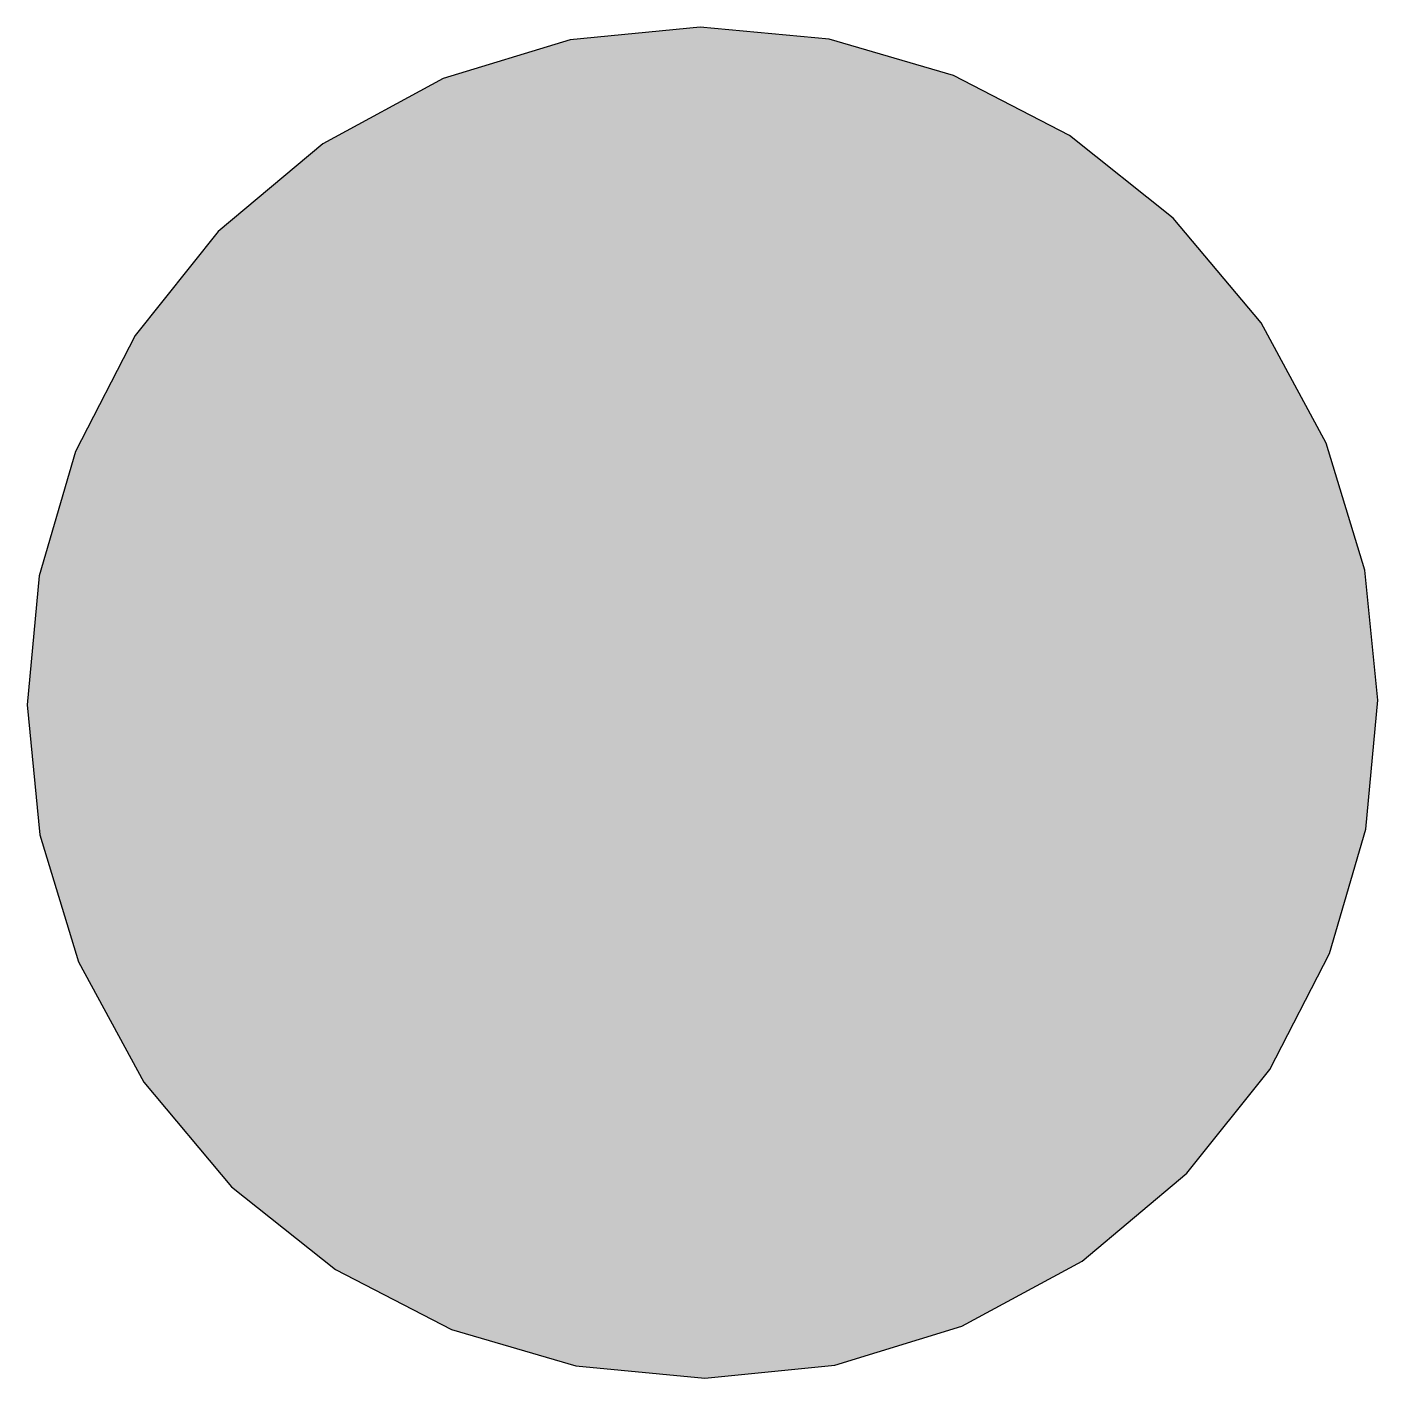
# Model space of a CAD drawing. Extents: x 21.09 to 24.19, y 97.6 to 100.7.
import ezdxf

# ---------------------------------------------------------------- set-up
doc = ezdxf.new("R2010")
doc.units = 0
doc.header["$MEASUREMENT"] = 0
doc.layers.add('L1-PATTERN', color=7, linetype='CONTINUOUS')

msp = doc.modelspace()

# ---------------------------------------------------------------- hatches: boundary and pattern name
at = {"layer": 'L1-PATTERN'}
h = msp.add_hatch(color=1, dxfattribs=at)
h.dxf.hatch_style = 2
h.paths.add_polyline_path([(21.3545, 98.2768), (21.5561, 98.0361), (21.7943, 97.8462), (22.0605, 97.7087), (22.3459, 97.6253), (22.642, 97.5976), (22.9401, 97.6274), (23.2315, 97.7162), (23.5077, 97.8657), (23.7483, 98.0673), (23.9382, 98.3055), (24.0757, 98.5716), (24.159, 98.857), (24.1866, 99.1531), (24.1568, 99.4512), (24.068, 99.7425), (23.9184, 100.0186), (23.717, 100.2592), (23.4789, 100.449), (23.2128, 100.5865), (22.9273, 100.6699), (22.6312, 100.6976), (22.3331, 100.6679), (22.0417, 100.5792), (21.7655, 100.4297), (21.5249, 100.2282), (21.335, 99.9901), (21.1976, 99.7239), (21.1143, 99.4385), (21.0866, 99.1423), (21.1164, 98.8442), (21.2051, 98.5528)])

# ---------------------------------------------------------------- linework, layer by layer
msp.add_lwpolyline([(21.3545, 98.2768), (21.5561, 98.0361), (21.7943, 97.8462), (22.0605, 97.7087), (22.3459, 97.6253), (22.642, 97.5976), (22.9401, 97.6274), (23.2315, 97.7162), (23.5077, 97.8657), (23.7483, 98.0673), (23.9382, 98.3055), (24.0757, 98.5716), (24.159, 98.857), (24.1866, 99.1531), (24.1568, 99.4512), (24.068, 99.7425), (23.9184, 100.0186), (23.717, 100.2592), (23.4789, 100.449), (23.2128, 100.5865), (22.9273, 100.6699), (22.6312, 100.6976), (22.3331, 100.6679), (22.0417, 100.5792), (21.7655, 100.4297), (21.5249, 100.2282), (21.335, 99.9901), (21.1976, 99.7239), (21.1143, 99.4385), (21.0866, 99.1423), (21.1164, 98.8442), (21.2051, 98.5528), (21.3545, 98.2768), (21.3545, 98.2768)], dxfattribs=at)

doc.saveas('drawing.dxf')
